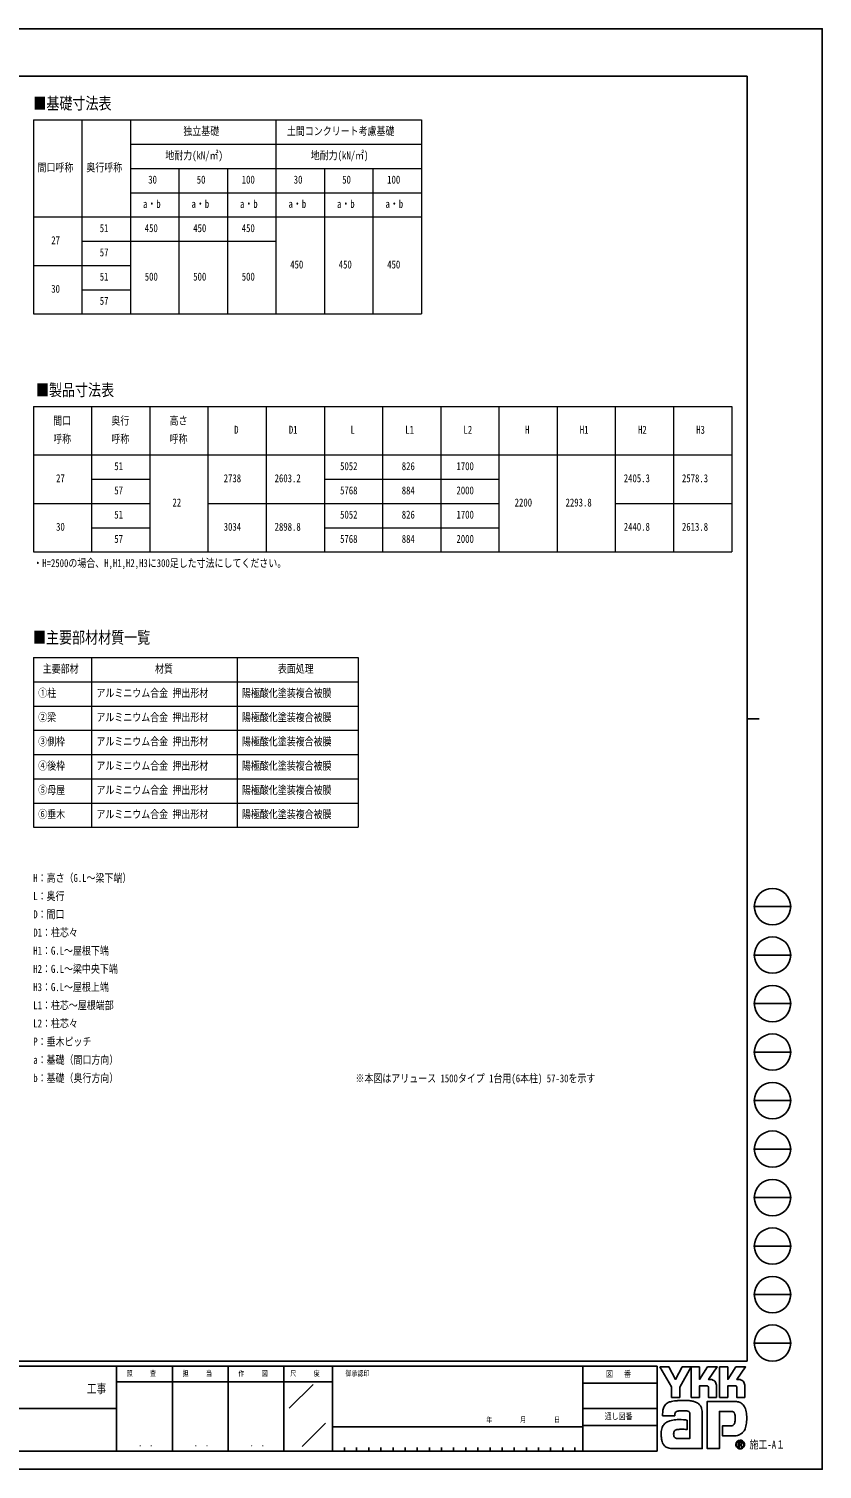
# Model space of a CAD drawing. Units: millimetres, scale not verified. Extents: x -10512 to 10512, y -7425 to 7425.
# Drawn here: x 2332 to 10512, y -7425 to 7425 of the extents above; entities that cross this region are included whole.
import ezdxf
from ezdxf.enums import TextEntityAlignment as Align

# ---------------------------------------------------------------- set-up
doc = ezdxf.new("R2010")
doc.units = ezdxf.units.MM
doc.header["$LTSCALE"] = 40
doc.layers.add('0-1_TABLE1', color=7, linetype='Continuous', lineweight=18)
doc.layers.add('0-2_USER1', color=3, linetype='Continuous')
doc.layers.add('0-7_YKK_ZWAK', color=7, linetype='Continuous')
doc.styles.add('ＭＳ ゴシック', font='')
doc.styles.get('ＭＳ ゴシック').set_extended_font_data('MS Gothic')

msp = doc.modelspace()

# ---------------------------------------------------------------- linework, layer by layer
at = {"layer": '0-1_TABLE1'}
for p, q in [((2379.55, 6485.5), (6379.55, 6485.5)), ((2379.55, 6485.5), (2379.55, 4485.5)), ((2879.55, 6485.5), (2879.55, 4485.5)), ((3379.55, 6485.5), (3379.55, 4485.5)), ((4879.55, 6485.5), (4879.55, 4485.5)), ((3379.55, 6235.5), (6379.55, 6235.5)), ((3379.55, 5985.5), (6379.55, 5985.5)), ((3879.55, 5985.5), (3879.55, 4485.5)), ((4379.55, 5985.5), (4379.55, 4485.5)), ((5379.55, 5985.5), (5379.55, 4485.5)), ((5879.55, 5985.5), (5879.55, 4485.5)), ((3379.55, 5735.5), (6379.55, 5735.5)), ((2379.55, 5485.5), (6379.55, 5485.5)), ((2879.55, 5235.5), (4879.55, 5235.5)), ((2379.55, 4985.5), (3379.55, 4985.5)), ((2879.55, 4735.5), (3379.55, 4735.5)), ((2379.55, 3531.5), (9579.55, 3531.5)), ((2379.55, 3531.5), (2379.55, 2031.5)), ((2979.55, 3531.5), (2979.55, 2031.5)), ((3579.55, 3531.5), (3579.55, 2031.5)), ((4179.55, 3531.5), (4179.55, 2031.5)), ((4779.55, 3531.5), (4779.55, 2031.5)), ((5379.55, 3531.5), (5379.55, 2031.5)), ((5979.55, 3531.5), (5979.55, 2031.5)), ((6579.55, 3531.5), (6579.55, 2031.5)), ((7179.55, 3531.5), (7179.55, 2031.5)), ((7779.55, 3531.5), (7779.55, 2031.5)), ((8379.55, 3531.5), (8379.55, 2031.5)), ((8979.55, 3531.5), (8979.55, 2031.5)), ((9579.55, 3531.5), (9579.55, 2031.5)), ((2379.55, 3031.5), (9579.55, 3031.5)), ((2979.55, 2781.5), (3579.55, 2781.5)), ((5379.55, 2781.5), (7179.55, 2781.5)), ((2379.55, 2531.5), (3579.55, 2531.5)), ((4179.55, 2531.5), (7179.55, 2531.5)), ((8379.55, 2531.5), (9579.55, 2531.5)), ((2979.55, 2281.5), (3579.55, 2281.5)), ((5379.55, 2281.5), (7179.55, 2281.5)), ((2379.55, 942.5), (5729.55, 942.5)), ((2379.55, 942.5), (2379.55, -807.5)), ((2979.55, 942.5), (2979.55, -807.5)), ((4479.55, 942.5), (4479.55, -807.5)), ((5729.55, 942.5), (5729.55, -807.5)), ((2379.55, 692.5), (5729.55, 692.5)), ((2379.55, 442.5), (5729.55, 442.5)), ((2379.55, 192.5), (5729.55, 192.5)), ((2379.55, -57.5), (5729.55, -57.5)), ((2379.55, -307.5), (5729.55, -307.5)), ((2379.55, -557.5), (5729.55, -557.5)), ((2379.55, -807.5), (5729.55, -807.5))]:
    msp.add_line(p, q, dxfattribs=at)
for points in [[(6379.55, 6485.5), (6379.55, 5985.5), (6379.55, 4485.5)], [(2379.55, 4485.5), (2879.55, 4485.5), (3379.55, 4485.5), (6379.55, 4485.5)], [(2379.55, 2031.5), (2979.55, 2031.5), (3579.55, 2031.5), (5379.55, 2031.5), (7179.55, 2031.5), (9579.55, 2031.5)]]:
    msp.add_lwpolyline(points, dxfattribs=at)
at = {"layer": '0-7_YKK_ZWAK'}
for p, q in [((9737.55, 6937.5), (-9762.45, 6937.5)), ((9737.55, 6937.5), (9737.55, -6312.5)), ((9737.55, 312.5), (9862.55, 312.5)), ((9812.55, -1625), (10187.55, -1625)), ((9812.55, -2125), (10187.55, -2125)), ((9812.55, -2625), (10187.55, -2625)), ((9812.55, -3125), (10187.55, -3125)), ((9812.55, -3625), (10187.55, -3625)), ((9812.55, -4125), (10187.55, -4125)), ((9812.55, -4625), (10187.55, -4625)), ((9812.55, -5125), (10187.55, -5125)), ((9812.55, -5625), (10187.55, -5625)), ((9812.55, -6125), (10187.55, -6125)), ((9737.55, -6312.5), (-9762.45, -6312.5)), ((3237.55, -6362.5), (-12.45, -6362.5)), ((3812.55, -6362.5), (3812.55, -7237.5)), ((4387.55, -6362.5), (4387.55, -7237.5)), ((4962.55, -6362.5), (4962.55, -7237.5)), ((5462.55, -6362.5), (4962.55, -6362.5)), ((8043.8, -6362.5), (5462.55, -6362.5)), ((5462.55, -6362.5), (5462.55, -7237.5)), ((8043.8, -6362.5), (8043.8, -7237.5)), ((8812.55, -6362.5), (8043.8, -6362.5)), ((8812.55, -6362.5), (8812.55, -7237.5)), ((4962.55, -6525), (3237.55, -6525)), ((4962.55, -6525), (5462.55, -6525)), ((5017.76, -6795.73), (5262.59, -6550.9)), ((8043.8, -6537.5), (8812.55, -6537.5)), ((-12.45, -6800), (3237.55, -6800)), ((8043.8, -6800), (8812.55, -6800)), ((5151.68, -7189.97), (5392.23, -6949.42)), ((8812.55, -6975), (8043.8, -6975)), ((5462.55, -6987.5), (8043.8, -6987.5)), ((-12.45, -7237.5), (3237.55, -7237.5)), ((3237.55, -7237.5), (4962.55, -7237.5)), ((4962.55, -7237.5), (5462.55, -7237.5)), ((5462.55, -7237.5), (8043.8, -7237.5)), ((5587.55, -7200), (5587.55, -7237.5)), ((5712.55, -7200), (5712.55, -7237.5)), ((5837.55, -7200), (5837.55, -7237.5)), ((5962.55, -7200), (5962.55, -7237.5)), ((6087.55, -7200), (6087.55, -7237.5)), ((6212.55, -7200), (6212.55, -7237.5)), ((6337.55, -7200), (6337.55, -7237.5)), ((6462.55, -7200), (6462.55, -7237.5)), ((6587.55, -7200), (6587.55, -7237.5)), ((6712.55, -7200), (6712.55, -7237.5)), ((6837.55, -7200), (6837.55, -7237.5)), ((6962.55, -7200), (6962.55, -7237.5)), ((7087.55, -7200), (7087.55, -7237.5)), ((7212.55, -7200), (7212.55, -7237.5)), ((7337.55, -7200), (7337.55, -7237.5)), ((7462.55, -7200), (7462.55, -7237.5)), ((7587.55, -7200), (7587.55, -7237.5)), ((7712.55, -7200), (7712.55, -7237.5)), ((7837.55, -7200), (7837.55, -7237.5)), ((7962.55, -7200), (7962.55, -7237.5)), ((8043.8, -7237.5), (8812.55, -7237.5)), ((9666.68, -7209.95), (9666.68, -7209.95))]:
    msp.add_line(p, q, dxfattribs=at)
for points in [[(-10512.5, -7425), (10512.5, -7425), (10512.5, 7425), (-10512.5, 7425)], [(8840.05, -6370), (8932.08, -6370), (9001.18, -6500.25), (9070.1, -6370), (9162.19, -6370), (9044.18, -6579.98), (9044.18, -6685.33), (8960.24, -6685.33), (8960.24, -6577.14)]]:
    msp.add_lwpolyline(points, close=True, dxfattribs=at)
for points in [[(4962.55, -6362.5), (3237.55, -6362.5), (3237.55, -7237.5)], [(9326.37, -6566.52), (9246.92, -6566.52), (9246.92, -6685.24), (9162.29, -6685.24), (9162.29, -6370), (9246.92, -6370), (9246.92, -6498.96), (9330.17, -6370), (9429.6, -6370), (9340.4, -6500.53), (9343.56, -6500.53), (9347.05, -6500.53), (9350.63, -6500.53), (9354.08, -6500.53), (9357.16, -6500.53), (9359.65, -6500.53), (9361.31, -6500.53), (9361.92, -6500.53)], [(9618.78, -6566.52), (9539.42, -6566.52), (9539.42, -6685.33), (9454.74, -6685.33), (9454.74, -6370), (9539.42, -6370), (9539.42, -6498.96), (9622.58, -6370), (9722.01, -6370), (9632.81, -6500.53), (9636, -6500.53), (9639.51, -6500.53), (9643.09, -6500.53), (9646.53, -6500.53), (9649.6, -6500.53), (9652.08, -6500.53), (9653.73, -6500.53), (9654.33, -6500.53)], [(9386.26, -6505.53), (9396.37, -6511.31), (9404.93, -6518.83), (9411.81, -6527.8), (9416.89, -6537.87), (9420.03, -6548.74), (9421.1, -6560.09), (9421.1, -6685.55), (9338.53, -6685.55), (9338.53, -6578.52)], [(9678.7, -6505.53), (9688.84, -6511.31), (9697.44, -6518.83), (9704.35, -6527.8), (9709.46, -6537.87), (9712.62, -6548.74), (9713.7, -6560.09), (9713.7, -6685.33), (9630.93, -6685.33), (9630.93, -6578.52)], [(9011.99, -6830.78), (9006.18, -6834.05), (9001.65, -6838.04), (8998.22, -6842.71), (8995.73, -6847.99), (8994.01, -6853.83), (8992.9, -6860.17), (8992.23, -6866.97), (8991.82, -6874.17), (8866.86, -6874.47), (8867.23, -6857.38), (8867.92, -6838.18)], [(9269.27, -6797.91), (9272.82, -6812.25), (9274.83, -6827.61), (9275.46, -6843.97), (9275.46, -7212.5), (8973.88, -7212.5)], [(9059.87, -6913.82), (9083.52, -6915.38), (9102.11, -6917.46), (9114.28, -6919.42), (9118.63, -6920.58), (9118.63, -7016.18), (9104.81, -7014.72), (9089.64, -7013.9), (9074.12, -7013.58), (9059.22, -7013.63), (9045.92, -7013.91), (9035.21, -7014.27), (9028.06, -7014.59), (9025.46, -7014.73), (9014.66, -7016.71), (9005.34, -7019.8), (8997.51, -7024.03), (8991.17, -7029.42), (8986.32, -7035.99), (8982.96, -7043.76), (8981.09, -7052.75), (8980.71, -7062.98), (8981.91, -7074.22), (8984.29, -7083.52), (8987.73, -7091.04), (8992.07, -7096.97), (8997.15, -7101.49), (9002.83, -7104.76), (9008.97, -7106.98), (9015.4, -7108.31), (9148.16, -7108.31), (9148.16, -6862.68), (9148.19, -6857.81), (9147.94, -6853.05), (9147.32, -6848.47), (9146.25, -6844.12), (9144.66, -6840.06), (9142.46, -6836.37), (9139.59, -6833.1), (9135.97, -6830.31)], [(9135.97, -6830.31), (9128.18, -6827.25), (9115.73, -6824.67), (9099.85, -6822.75), (9081.77, -6821.74), (9062.71, -6821.82), (9043.91, -6823.21)], [(9572.17, -6828.77), (9452.98, -6828.77), (9452.98, -7212.5), (9328.08, -7212.5), (9328.08, -6726.98), (9618.38, -6726.98)], [(9696.78, -6761.28), (9704.93, -6771.56), (9711.03, -6781.52), (9715.29, -6790.54)], [(9686.41, -7052.43), (9674.87, -7061.39), (9662.86, -7068.44), (9650.46, -7073.7), (9637.75, -7077.3), (9624.84, -7079.36), (9611.8, -7080.02), (9483.4, -7080.02), (9483.4, -6979.16), (9555.8, -6979.16), (9569.15, -6978.97), (9580.89, -6977.83), (9590.97, -6974.88)], [(9614.57, -6902.49), (9614.41, -6886.58), (9613.65, -6872.24), (9611.86, -6859.66), (9608.59, -6848.98)], [(9686.52, -7156.49), (9686.45, -7155.03), (9686.27, -7153.62), (9685.97, -7152.26), (9685.55, -7150.97), (9685.01, -7149.75), (9684.35, -7148.59), (9683.58, -7147.52), (9682.7, -7146.53), (9681.54, -7145.51), (9680.26, -7144.62), (9678.85, -7143.86), (9677.33, -7143.23), (9675.7, -7142.74), (9673.96, -7142.39), (9672.12, -7142.18), (9670.19, -7142.11), (9651.25, -7142.11), (9651.25, -7197.85), (9656.97, -7197.85), (9656.97, -7147.79), (9670.19, -7147.79), (9671.56, -7147.84), (9672.84, -7147.97), (9674.04, -7148.19), (9675.16, -7148.5), (9676.18, -7148.89), (9677.11, -7149.36), (9677.94, -7149.92), (9678.66, -7150.56)], [(9680.9, -7156.49), (9680.55, -7159.17), (9679.59, -7161.28), (9678.15, -7162.89), (9676.37, -7164.06), (9674.36, -7164.86), (9672.26, -7165.35), (9670.21, -7165.6), (9668.32, -7165.67), (9663.36, -7165.67), (9665.86, -7169.92), (9682.23, -7198.04), (9688.78, -7198.04), (9673, -7170.98), (9674.48, -7170.68), (9675.89, -7170.31), (9677.23, -7169.86), (9678.49, -7169.33), (9679.67, -7168.72), (9680.77, -7168.04), (9681.78, -7167.28), (9682.7, -7166.44)]]:
    msp.add_lwpolyline(points, dxfattribs=at)
for centre in [(10000.05, -1625), (10000.05, -2125), (10000.05, -2625), (10000.05, -3125), (10000.05, -3625), (10000.05, -4125), (10000.05, -4625), (10000.05, -5125), (10000.05, -5625), (10000.05, -6125)]:
    msp.add_circle(centre, 187.5, dxfattribs=at)
for centre, radius, start, end in [((9362.04, -6562.97), 62.44, 78.26798, 90.11215), ((9362.93, -6558.43), 57.81, 66.19963, 78.22058), ((9654.45, -6563.08), 62.55, 78.27851, 90.10826), ((9655.31, -6558.7), 58.09, 66.2483, 78.23226), ((9326.81, -6578.23), 11.72, 358.57817, 92.1683), ((9619.27, -6578.18), 11.67, 358.29941, 92.43455), ((9094.51, -6851.15), 226.96, 171.55622, 176.72493), ((9017.6, -6839.67), 149.2, 163.48385, 171.57982), ((8979.01, -6828.22), 108.95, 152.2125, 163.4865), ((8962.34, -6819.6), 90.18, 138.03852, 152.12015), ((8962.33, -6820.02), 90.45, 122.60463, 137.83438), ((8974.29, -6839.36), 113.2, 108.37421, 122.42809), ((8993.23, -6906.73), 183.13, 100.93159, 107.35499), ((9055.13, -7207.04), 489.75, 97.86054, 101.37938), ((9084.19, -7408.95), 693.73, 94.90201, 97.9576), ((9044.98, -6909.07), 84.96, 102.4979, 112.84632), ((9086.17, -7425.11), 710, 91.6169, 94.94971), ((9061.41, -6979.98), 157.75, 96.37207, 102.75341), ((9083.42, -7310.15), 595.01, 87.51794, 91.66439), ((9091.15, -7144.44), 429.12, 81.92631, 87.59083), ((9113.97, -6988.08), 271.1, 73.67137, 82.05943), ((9147.82, -6874.79), 152.88, 60.60528, 73.9085), ((9161.67, -6847.16), 122.01, 52.17347, 59.90542), ((9174.06, -6831.12), 101.74, 43.55042, 52.14561), ((9180.89, -6824.52), 92.24, 34.48659, 43.50182), ((9180.94, -6824.38), 92.12, 25.58915, 34.43128), ((9172.74, -6828.22), 101.17, 17.43089, 25.54591), ((9572.85, -6890.03), 61.26, 77.94572, 90.63794), ((9578.18, -6865.04), 35.72, 60.20991, 77.92418), ((9613.64, -6860.53), 133.64, 78.73198, 87.96551), ((9617.56, -6840.49), 113.22, 69.03034, 78.69541), ((9621.21, -6830.75), 102.82, 59.39484, 68.9885), ((9622.9, -6827.78), 99.4, 50.3012, 59.3616), ((9622.28, -6828.48), 100.33, 42.05209, 50.28551), ((9572.73, -6857.03), 157.3, 14.76267, 25.00486), ((9476.25, -6883.32), 257.3, 7.9139, 14.95041), ((8962.32, -7031.67), 106.37, 142.04688, 153.80771), ((8958.69, -7029.07), 101.91, 130.60221, 141.94427), ((8964.69, -7036.28), 111.29, 120.60724, 130.53081), ((8976.54, -7056.43), 134.67, 112.58838, 120.58162), ((8992.48, -7094.75), 176.17, 106.61303, 112.59024), ((9017.56, -7179.03), 264.11, 99.87193, 106.59825), ((9031.61, -7258.18), 344.49, 94.78469, 99.91711), ((9038.45, -7336.93), 423.53, 90.80099, 94.81812), ((9039.49, -7395.56), 482.18, 87.57779, 90.82714), ((9579.3, -6948.57), 28.78, 293.91672, 314.09376), ((9581.63, -6858.55), 28.37, 39.8078, 59.75378), ((9575.37, -6945.11), 34, 314.78099, 333.92928), ((9576.78, -6862.26), 34.47, 22.65544, 39.38165), ((9550.12, -6932.85), 62.07, 334.00676, 347.34989), ((9481.24, -6916.9), 132.77, 347.14308, 355.40008), ((9330.51, -6903.94), 284.06, 355.2339, 0.29193), ((9422.87, -6911.98), 311.04, 347.15166, 352.97565), ((9379.89, -6897.34), 354.67, 2.54376, 8.01251), ((9340.42, -6901.25), 394.19, 352.8937, 357.82206), ((9324.66, -6900.24), 409.98, 357.76419, 2.60674), ((9095.33, -7058.72), 243.22, 174.55588, 182.47272), ((9231.24, -7056.58), 379.12, 181.90948, 187.89042), ((9022.45, -7051.74), 170.01, 164.97537, 174.56739), ((9071.73, -7079.01), 218.04, 187.80471, 196.36971), ((8981.14, -7040.72), 127.26, 153.89178, 164.94341), ((9666.75, -7170.47), 44.1, 90.09157, 179.92363), ((9666.75, -7170.39), 44.02, 44.93442, 90.08536), ((9603.07, -6958.47), 125.59, 311.57033, 318.66243), ((9588.53, -6945.72), 144.93, 318.67367, 325.29112), ((9625.9, -6973.56), 98.37, 326.23251, 339.61931), ((9533.51, -6937.79), 197.44, 339.22498, 347.31457), ((8987.51, -7103.89), 130.22, 196.3102, 208.20993), ((8950.84, -7123.41), 88.68, 208.29777, 223.35561), ((8942.57, -7130.69), 77.67, 223.64205, 239.63663), ((8949.43, -7118.2), 91.91, 239.8785, 253.65355), ((8962, -7075.02), 136.89, 253.69102, 263.74909), ((8972.65, -6980.24), 232.26, 263.68487, 270.30455), ((9666.49, -7170.52), 43.83, 179.86065, 225.14399), ((9666.48, -7170.33), 39.22, 134.8007, 180.12175), ((9666.32, -7170.58), 39.06, 179.75513, 225.29722), ((9666.7, -7170.53), 43.98, 224.94536, 269.98445), ((9666.59, -7170.11), 39.14, 89.86602, 135.149), ((9666.61, -7170.94), 39.01, 224.62822, 270.10973), ((9666.76, -7170.41), 39.44, 45.03108, 90.11509), ((9666.62, -7170.35), 39.6, 270.09072, 359.90926), ((9666.69, -7170.31), 44.2, 269.98802, 314.93777), ((9672.52, -7156.26), 8.38, 358.3894, 42.86139), ((9672.69, -7156.89), 13.84, 316.37674, 1.6565), ((9666.79, -7170.42), 39.43, 0.00643, 45.07115), ((9667.1, -7170.25), 43.68, 359.78949, 45.13288), ((9666.99, -7170.6), 43.78, 314.92572, 0.23508)]:
    msp.add_arc(centre, radius, start, end, dxfattribs=at)

# ---------------------------------------------------------------- texts
at = {"layer": '0-1_TABLE1', "style": 'ＭＳ ゴシック', "width": 0.8}
for s, p in [('独立基礎', (3925.55, 6304.25)), ('土間コンクリート考慮基礎', (4993.55, 6304.25)), ('地耐力(kN/㎡)', (3739.55, 6054.25)), ('地耐力(kN/㎡)', (5239.55, 6054.25)), ('間口呼称', (2422.55, 5929.25)), ('奥行呼称', (2925.55, 5929.25)), ('30', (3563.55, 5804.25)), ('50', (4063.55, 5804.25)), ('100', (4527.55, 5804.25)), ('30', (5063.55, 5804.25)), ('50', (5563.55, 5804.25)), ('100', (6027.55, 5804.25)), ('a・b', (3509.55, 5554.25)), ('a・b', (4009.55, 5554.25)), ('a・b', (4509.55, 5554.25)), ('a・b', (5009.55, 5554.25)), ('a・b', (5509.55, 5554.25)), ('a・b', (6009.55, 5554.25)), ('51', (3063.55, 5304.25)), ('450', (3527.55, 5304.25)), ('450', (4027.55, 5304.25)), ('450', (4527.55, 5304.25)), ('27', (2563.55, 5179.25)), ('57', (3063.55, 5054.25)), ('51', (3063.55, 4804.25)), ('500', (3527.55, 4804.25)), ('500', (4027.55, 4804.25)), ('500', (4527.55, 4804.25)), ('450', (5027.55, 4929.25)), ('450', (5527.55, 4929.25)), ('450', (6027.55, 4929.25)), ('30', (2563.55, 4679.25)), ('57', (3063.55, 4554.25)), ('間口', (2583.55, 3319)), ('奥行', (3183.55, 3319)), ('高さ', (3783.55, 3319)), ('D', (4449.55, 3225.25)), ('D1', (5013.55, 3225.25)), ('L', (5649.55, 3225.25)), ('L1', (6213.55, 3225.25)), ('L2', (6813.55, 3225.25)), ('H', (7449.55, 3225.25)), ('H1', (8013.55, 3225.25)), ('H2', (8613.55, 3225.25)), ('H3', (9213.55, 3225.25)), ('呼称', (2583.55, 3131.5)), ('呼称', (3183.55, 3131.5)), ('呼称', (3783.55, 3131.5)), ('27', (2613.55, 2725.25)), ('51', (3213.55, 2850.25)), ('2738', (4341.55, 2725.25)), ('2603.2', (4866.55, 2725.25)), ('5052', (5541.55, 2850.25)), ('826', (6177.55, 2850.25)), ('1700', (6741.55, 2850.25)), ('2405.3', (8466.55, 2725.25)), ('2578.3', (9066.55, 2725.25)), ('57', (3213.55, 2600.25)), ('5768', (5541.55, 2600.25)), ('884', (6177.55, 2600.25)), ('2000', (6741.55, 2600.25)), ('22', (3813.55, 2475.25)), ('2200', (7341.55, 2475.25)), ('2293.8', (7866.55, 2475.25)), ('51', (3213.55, 2350.25)), ('5052', (5541.55, 2350.25)), ('826', (6177.55, 2350.25)), ('1700', (6741.55, 2350.25)), ('30', (2613.55, 2225.25)), ('3034', (4341.55, 2225.25)), ('2898.8', (4866.55, 2225.25)), ('2440.8', (8466.55, 2225.25)), ('2613.8', (9066.55, 2225.25)), ('57', (3213.55, 2100.25)), ('5768', (5541.55, 2100.25)), ('884', (6177.55, 2100.25)), ('2000', (6741.55, 2100.25)), ('主要部材', (2475.55, 761.25)), ('材質', (3633.55, 761.25)), ('表面処理', (4900.55, 761.25)), ('①柱', (2429.55, 511.25)), ('アルミニウム合金 押出形材', (3029.55, 511.25)), ('陽極酸化塗装複合被膜', (4529.55, 511.25)), ('②梁', (2429.55, 261.25)), ('アルミニウム合金 押出形材', (3029.55, 261.25)), ('陽極酸化塗装複合被膜', (4529.55, 261.25)), ('③側枠', (2429.55, 11.25)), ('アルミニウム合金 押出形材', (3029.55, 11.25)), ('陽極酸化塗装複合被膜', (4529.55, 11.25)), ('④後枠', (2429.55, -238.75)), ('アルミニウム合金 押出形材', (3029.55, -238.75)), ('陽極酸化塗装複合被膜', (4529.55, -238.75)), ('⑤母屋', (2429.55, -488.75)), ('アルミニウム合金 押出形材', (3029.55, -488.75)), ('陽極酸化塗装複合被膜', (4529.55, -488.75)), ('⑥垂木', (2429.55, -738.75)), ('アルミニウム合金 押出形材', (3029.55, -738.75)), ('陽極酸化塗装複合被膜', (4529.55, -738.75))]:
    msp.add_text(s, height=82.48, dxfattribs=at).set_placement(p, align=Align.BOTTOM_LEFT)
at = {"layer": '0-2_USER1', "style": 'ＭＳ ゴシック', "width": 0.8}
for s, height, p in [('■基礎寸法表', 123.2, (2378.58, 6558)), ('■製品寸法表', 123.2, (2405.58, 3603)), ('・H=2500の場合、H,H1,H2,H3に300足した寸法にしてください。', 82.48, (2378.5, 1850.5)), ('■主要部材材質一覧', 123.2, (2374.58, 1051)), ('H：高さ（G.L～梁下端）', 82.48, (2378.5, -1395.5)), ('L：奥行', 82.48, (2378.5, -1583)), ('D：間口', 82.48, (2378.5, -1770.5)), ('D1：柱芯々', 82.48, (2378.5, -1958)), ('H1：G.L～屋根下端', 82.48, (2378.5, -2145.5)), ('H2：G.L～梁中央下端', 82.48, (2378.5, -2333)), ('H3：G.L～屋根上端', 82.48, (2378.5, -2520.5)), ('L1：柱芯～屋根端部', 82.48, (2378.5, -2708)), ('L2：柱芯々', 82.48, (2378.5, -2895.5)), ('P：垂木ピッチ', 82.48, (2378.5, -3083)), ('a：基礎（間口方向）', 82.48, (2378.5, -3270.5)), ('b：基礎（奥行方向）', 82.48, (2378.5, -3458)), ('※本図はアリュース 1500タイプ 1台用(6本柱) 57-30を示す', 82.48, (5700.5, -3461.5))]:
    msp.add_text(s, height=height, dxfattribs=at).set_placement(p, align=Align.BOTTOM_LEFT)
at = {"layer": '0-7_YKK_ZWAK', "style": 'ＭＳ ゴシック', "width": 0.8}
for s, height, p in [('照     査', 54.99, (3341.05, -6481.25)), ('担     当', 54.99, (3918.05, -6481.25)), ('作     図', 54.99, (4493.05, -6481.25)), ('尺     度', 54.99, (5028.55, -6481.25)), ('御承認印', 54.99, (5597.85, -6481.25)), ('図\u3000 番', 64.15, (8283.51, -6493.75)), ('工事', 91.64, (2930.83, -6668.66)), ('年        月        日', 54.99, (7049.77, -6958.04)), ('通し図番', 64.15, (8269.51, -6931.25)), ('施工-A１', 82.48, (9762.55, -7237.5)), ('． ．', 64.79, (3462.5, -7210.88)), ('． ．', 64.79, (4037.5, -7210.88)), ('． ．', 64.79, (4612.5, -7210.88))]:
    msp.add_text(s, height=height, dxfattribs=at).set_placement(p, align=Align.BOTTOM_LEFT)

doc.saveas('drawing.dxf')
